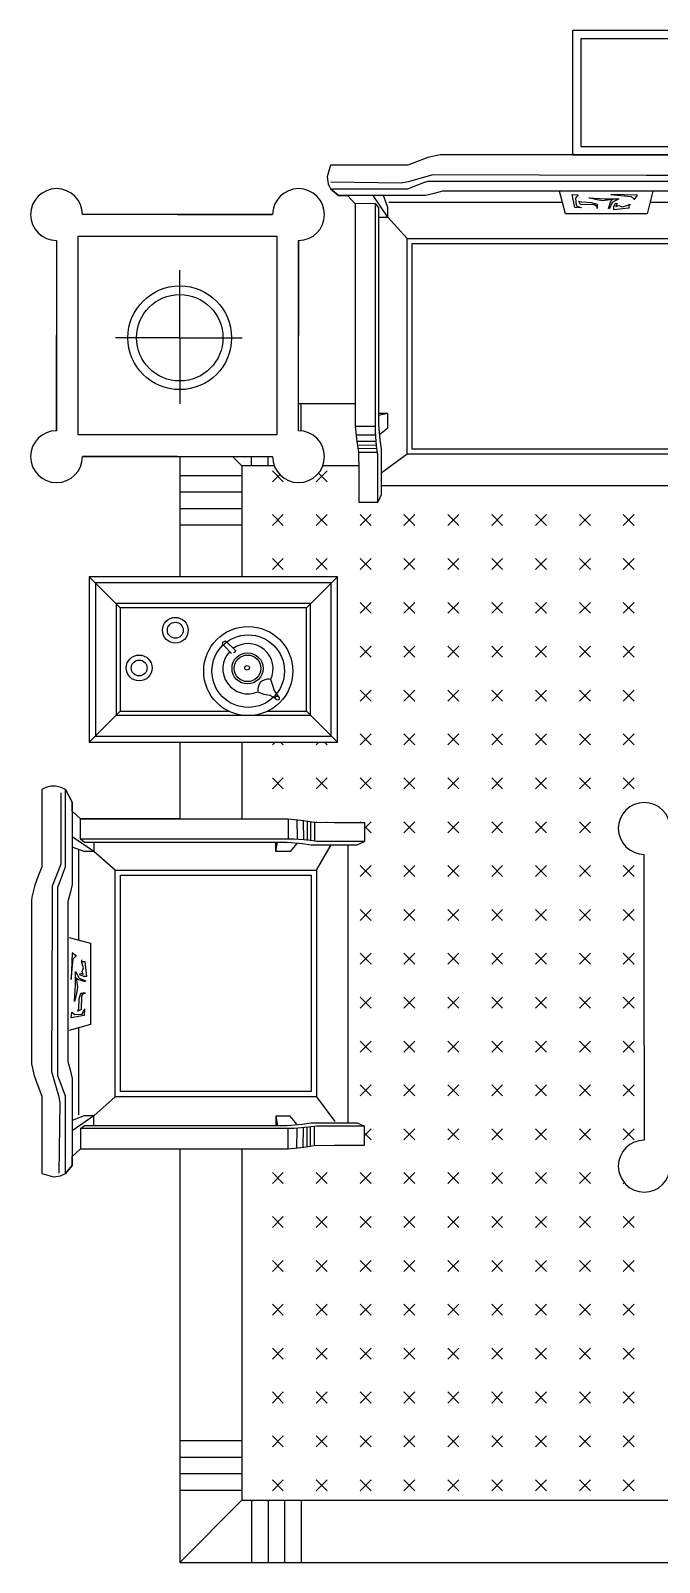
# Model space of a CAD drawing. Header units: millimetres. Extents: x -2230 to 2237, y 0 to 3703.
# Drawn here: x -2230 to -710, y 0 to 3703 of the extents above; entities that cross this region are included whole.
import ezdxf

# ---------------------------------------------------------------- set-up
doc = ezdxf.new("R2010")
doc.units = ezdxf.units.MM

msp = doc.modelspace()

# ---------------------------------------------------------------- linework, layer by layer
at = {"color": 3, "linetype": 'Continuous'}
for p, q in [((-919.7, 3703.3), (-919.7, 3403.3)), ((880.3, 3703.3), (-919.7, 3703.3)), ((-919.7, 3403.3), (880.3, 3403.3))]:
    msp.add_line(p, q, dxfattribs=at)
for p, q in [((880.3, 3703.3), (-919.7, 3703.3)), ((-919.7, 3703.3), (-919.7, 3403.3)), ((-1505.4, 3378.4), (-1513.5, 3349.7)), ((-1505.4, 3378.4), (-1513.5, 3349.7)), ((-1501.1, 3378.4), (-1505.4, 3378.4)), ((-1501.1, 3378.4), (-1505.4, 3378.4)), ((-1318.5, 3378.4), (-1501.1, 3378.4)), ((-1318.5, 3378.4), (-1501.1, 3378.4)), ((-1269.5, 3396.8), (-1318.5, 3378.4)), ((-1269.5, 3396.8), (-1318.5, 3378.4)), ((-1318.5, 3378.4), (-1318.5, 3378.4)), ((-1240.2, 3403.3), (-1269.5, 3396.8)), ((-1240.2, 3403.3), (-1269.5, 3396.8)), ((-862.6, 3403.3), (-1240.2, 3403.3)), ((-862.6, 3403.3), (-1240.2, 3403.3)), ((-919.7, 3403.3), (880.3, 3403.3)), ((1254.6, 3403.3), (-862.6, 3403.3)), ((1254.6, 3403.3), (-862.6, 3403.3)), ((-1513.5, 3349.7), (-1510.9, 3333.1)), ((-1513.5, 3349.7), (-1510.9, 3333.1)), ((-1510.9, 3333.1), (-1505.4, 3321.1)), ((-1510.9, 3333.1), (-1505.4, 3321.1)), ((-1333.9, 3334.5), (-1504.1, 3336.8)), ((-1317, 3337.9), (-1333.9, 3334.5)), ((-1257.8, 3354.7), (-1317, 3337.9)), ((-1296.6, 3329.3), (-1279.3, 3335.8)), ((-1279.3, 3335.8), (-1269.5, 3339.5)), ((-1269.5, 3339.5), (-1236.4, 3339.7)), ((-741.8, 3352.9), (-1257.8, 3354.7)), ((-1236.4, 3339.7), (1287.4, 3339.5)), ((1289.8, 3352.9), (-741.8, 3352.9)), ((-1505.4, 3321.1), (-1486, 3304.5)), ((-1505.4, 3321.1), (-1406.1, 3321.1)), ((-1486, 3304.5), (-1505.4, 3321.1)), ((-1486, 3304.5), (-1464.4, 3304.5)), ((-1275.3, 3304.5), (-1486, 3304.5)), ((-1464.4, 3304.5), (-1445.7, 3284.8)), ((-1464.4, 3304.5), (-1445.7, 3284.8)), ((-1406.1, 3321.1), (-1318.5, 3321.1)), ((-1366.2, 3252.5), (-1402.1, 3304.5)), ((-1366.2, 3275.8), (-1377, 3304.5)), ((-1318.5, 3321.1), (-1296.6, 3329.3)), ((-1254.7, 3309.8), (-1275.3, 3304.5)), ((-1234.2, 3315), (-1254.7, 3309.8)), ((1252.1, 3315), (-1234.2, 3315)), ((-936.5, 3260.1), (-951.7, 3315)), ((-725.5, 3315), (-739.3, 3260.1)), ((-1396.4, 3285), (-1445.7, 3284.8)), ((-1445.7, 3284.8), (-1445.7, 2801.1)), ((-1445.7, 3284.8), (-1445.7, 2747.2)), ((-1396.7, 3284.7), (-1388.9, 3275.1)), ((-1396.5, 2733.1), (-1396.4, 3285)), ((-1389.1, 3275.7), (-1389.1, 2750.4)), ((-1366.2, 3252.5), (-1366.2, 3275.8)), ((-1363.7, 3288.6), (-944.4, 3288.6)), ((-739.3, 3260.1), (-936.5, 3260.1)), ((-732.2, 3288.6), (-383.3, 3288.6)), ((-1875, 3258.6), (-2104.9, 3258.6)), ((-1875, 3258.6), (-2104.9, 3258.6)), ((-1645.1, 3258.6), (-1875, 3258.6)), ((-1875, 3258.6), (-1645.1, 3258.6)), ((-1389.1, 3252.7), (-1366.2, 3252.5)), ((-1319.9, 3200.8), (-1366.2, 3252.6)), ((-2167.6, 3195.9), (-2167.6, 2966)), ((-2167.6, 3195.9), (-2167.6, 2966)), ((-1582.4, 2966), (-1582.4, 3195.9)), ((-1582.4, 3195.9), (-1582.4, 2966)), ((-1319.9, 2679.3), (-1319.9, 3200.8)), ((-1319.9, 3200.8), (1328.2, 3200.8)), ((-2167.6, 2966), (-2167.6, 2736.1)), ((-2167.6, 2736.1), (-2167.6, 2966)), ((-1582.4, 2801.1), (-1582.4, 2966)), ((-1582.4, 2736.1), (-1582.4, 2966)), ((-1445.7, 2801.1), (-1582.4, 2801.1)), ((-1445.7, 2801.1), (-1582.4, 2801.1)), ((-1366.8, 2777.6), (-1389.1, 2773)), ((-1366.8, 2777.6), (-1389.1, 2777.6)), ((-1366.8, 2742.6), (-1366.8, 2777.6)), ((-1445.7, 2747.2), (-1441.7, 2709.5)), ((-1445.7, 2747.2), (-1396.5, 2747.1)), ((-1389.1, 2750.4), (-1385.9, 2713.4)), ((-1386.3, 2726.7), (-1366.8, 2742.6)), ((-1443.7, 2726.4), (-1397.6, 2726)), ((-1441.7, 2709.5), (-1437.7, 2685.4)), ((-1441.1, 2710.9), (-1395, 2710.5)), ((-1393.5, 2698.3), (-1396.5, 2733.1)), ((-1385.9, 2713.4), (-1382.8, 2692.2)), ((-2104.9, 2673.4), (-1875, 2673.4)), ((-1875, 2673.4), (-2104.9, 2673.4)), ((-1875, 2673.4), (-1869.7, 2673.4)), ((-1875, 2673.4), (-1645.1, 2673.4)), ((-1869.7, 2673.4), (-1869.7, 2382.9)), ((-1869.7, 2673.4), (-1869.7, 2382.9)), ((-1439.5, 2701.8), (-1393.4, 2701.4)), ((-1438.4, 2693.8), (-1392.3, 2693.4)), ((-1437.9, 2684.2), (-1391.8, 2683.8)), ((-1390.6, 2678.3), (-1393.5, 2698.3)), ((-1390.6, 2563.2), (-1390.6, 2678.3)), ((-1382.8, 2692.2), (-1382.8, 2595)), ((-1319.9, 2679.3), (-1379.9, 2635)), ((1328.2, 2679.3), (-1319.9, 2679.3)), ((-1436.5, 2636.3), (-1436.5, 2563.2)), ((1389.5, 2603.1), (-1382.8, 2603.1)), ((-1382.8, 2595), (-1382.8, 2580.9)), ((-1436.5, 2563.2), (-1390.6, 2563.2)), ((-1382.8, 2580.9), (-1390.6, 2563.2)), ((-1869.7, 2382.9), (-2088.4, 2382.9)), ((-2088.4, 2382.9), (-2088.4, 1982.9)), ((-1488.4, 2382.9, 321.4), (-2088.4, 2382.9, 321.4)), ((-2088.4, 2382.9, 321.4), (-2088.4, 1982.9, 321.4)), ((-2013.4, 2307.9, 321.4), (-2088.4, 2382.9, 321.4)), ((-1563.4, 2307.9, 321.4), (-1488.4, 2382.9, 321.4)), ((-1488.4, 1982.9, 321.4), (-1488.4, 2382.9, 321.4)), ((-1553.4, 2317.9, 321.4), (-2023.4, 2317.9, 321.4)), ((-2023.4, 2317.9, 321.4), (-2023.4, 2047.9, 321.4)), ((-1553.4, 2047.9, 321.4), (-1553.4, 2317.9, 321.4)), ((-2013.4, 2057.9, 321.4), (-2088.4, 1982.9, 321.4)), ((-2023.4, 2047.9, 321.4), (-1553.4, 2047.9, 321.4)), ((-1563.4, 2057.9, 321.4), (-1488.4, 1982.9, 321.4)), ((-2088.4, 1982.9), (-1869.7, 1982.9)), ((-2088.4, 1982.9, 321.4), (-1488.4, 1982.9, 321.4)), ((-1869.7, 1982.9), (-1869.7, 1797.9)), ((-1869.7, 1982.9), (-1869.7, 1797.9)), ((-2193.4, 1873.5), (-2203.3, 1868.7)), ((-2193.4, 1873.5, 321.4), (-2203.3, 1868.7, 321.4)), ((-2203.3, 1868.7), (-2203.3, 1860.6)), ((-2203.3, 1868.7, 321.4), (-2203.3, 1860.6, 321.4)), ((-2203.3, 1860.6), (-2203.3, 1681.7)), ((-2203.3, 1860.6, 321.4), (-2203.3, 1681.7, 321.4)), ((-2181.5, 1876.4), (-2193.4, 1873.5)), ((-2181.5, 1876.4, 321.4), (-2193.4, 1873.5, 321.4)), ((-2170.2, 1876.6), (-2181.5, 1876.4)), ((-2170.2, 1876.6, 321.4), (-2181.5, 1876.4, 321.4)), ((-2156.2, 1873.6), (-2170.2, 1876.6)), ((-2156.2, 1873.6, 321.4), (-2170.2, 1876.6, 321.4)), ((-2157.2, 1860.6, 321.4), (-2157.2, 1688.1, 321.4)), ((-2146, 1868.7), (-2156.2, 1873.6)), ((-2146, 1868.7, 321.4), (-2156.2, 1873.6, 321.4)), ((-2129.5, 1838.1), (-2146, 1868.7)), ((-2146, 1864.4, 321.4), (-2146, 1868.7, 321.4)), ((-2146, 1868.7, 321.4), (-2129.5, 1838.1, 321.4)), ((-2146, 1681.7, 321.4), (-2146, 1864.4, 321.4)), ((-2129.5, 1816.5), (-2129.5, 1838.1)), ((-2129.5, 1838.1, 321.4), (-2129.5, 1638.5, 321.4)), ((-2109.8, 1797.9), (-2129.5, 1816.5)), ((-2129.5, 1816.5, 321.4), (-2109.8, 1797.9, 321.4)), ((-2110, 1748.5, 321.4), (-2109.8, 1797.9, 321.4)), ((-1869.7, 1797.9), (-2109.8, 1797.9)), ((-2109.8, 1797.9, 321.4), (-1607.1, 1797.9, 321.4)), ((-1607.1, 1797.9, 321.4), (-1569.5, 1793.8, 321.4)), ((-1607.1, 1797.9, 321.4), (-1607.1, 1748.6, 321.4)), ((-1586.4, 1795.9, 321.4), (-1586, 1749.8, 321.4)), ((-1570.9, 1793.2, 321.4), (-1570.5, 1747.1, 321.4)), ((-1569.5, 1793.8, 321.4), (-1545.3, 1789.8, 321.4)), ((-1561.8, 1791.6, 321.4), (-1561.4, 1745.5, 321.4)), ((-1553.8, 1790.5, 321.4), (-1553.4, 1744.4, 321.4)), ((-1545.3, 1789.8, 321.4), (-1496.2, 1788.6, 321.4)), ((-1544.2, 1790, 321.4), (-1543.8, 1743.9, 321.4)), ((-1538.6, 1789.7), (-1539.6, 1790.7)), ((-1514.8, 1789.1), (-1513.1, 1790.7)), ((-1496.2, 1788.6, 321.4), (-1423.2, 1788.6, 321.4)), ((-1431.5, 1788.6), (-1433.6, 1790.7)), ((-1423.2, 1788.6, 321.4), (-1423.2, 1742.7, 321.4)), ((-2077.5, 1718.4, 321.4), (-2129.5, 1754.2, 321.4)), ((-1593, 1748.6, 321.4), (-2110, 1748.5, 321.4)), ((-2109.7, 1748.9, 321.4), (-2100.1, 1741.1, 321.4)), ((-2100.7, 1741.2, 321.4), (-1610.3, 1741.2, 321.4)), ((-2077.6, 1741.2, 321.4), (-2077.5, 1718.4, 321.4)), ((-1637.6, 1718.9, 321.4), (-1637.6, 1741.2, 321.4)), ((-1637.6, 1718.9, 321.4), (-1632.9, 1741.2, 321.4)), ((-1610.3, 1741.2, 321.4), (-1573.4, 1738.1, 321.4)), ((-1558.3, 1745.7, 321.4), (-1593, 1748.6, 321.4)), ((-1538.2, 1742.7, 321.4), (-1558.3, 1745.7, 321.4)), ((-1423.2, 1742.7, 321.4), (-1538.2, 1742.7, 321.4)), ((-1440.9, 1734.9, 321.4), (-1423.2, 1742.7, 321.4)), ((-2100.8, 1718.3, 321.4), (-2129.5, 1729.2, 321.4)), ((-2113.6, 1504.6, 321.4), (-2113.6, 1723.2, 321.4)), ((-2077.5, 1718.4, 321.4), (-2100.8, 1718.3, 321.4)), ((-2025.8, 1673.7, 321.4), (-2077.5, 1718.4, 321.4)), ((-1602.6, 1718.9, 321.4), (-1637.6, 1718.9, 321.4)), ((-1586.7, 1738.4, 321.4), (-1602.6, 1718.9, 321.4)), ((-1573.4, 1738.1, 321.4), (-1552.2, 1734.9, 321.4)), ((-1552.2, 1734.9, 321.4), (-1455, 1734.9, 321.4)), ((-1539.2, 1673.7, 321.4), (-1503.6, 1734.9, 321.4)), ((-1463.1, 1734.9, 321.4), (-1463.1, 1062.6, 321.4)), ((-1455, 1734.9, 321.4), (-1440.9, 1734.9, 321.4)), ((-746.5, 1250.5), (-746.5, 1711.8)), ((-2203.3, 1681.7), (-2212.5, 1657.3)), ((-2203.3, 1681.7, 321.4), (-2212.5, 1657.3, 321.4)), ((-2157.2, 1688.1, 321.4), (-2177.9, 1635.2, 321.4)), ((-2153.4, 1662.1, 321.4), (-2148.4, 1675.4, 321.4)), ((-2148.4, 1675.4, 321.4), (-2146, 1681.7, 321.4)), ((-2025.8, 1673.7, 321.4), (-1539.2, 1673.7, 321.4)), ((-2025.8, 1125.6, 321.4), (-2025.8, 1673.7, 321.4)), ((-1539.2, 1673.7, 321.4), (-1539.2, 1125.6, 321.4)), ((-2220.1, 1637.2), (-2227.1, 1608.6)), ((-2220.1, 1637.2, 321.4), (-2227.1, 1608.6, 321.4)), ((-2212.5, 1657.3), (-2220.1, 1637.2)), ((-2212.5, 1657.3, 321.4), (-2220.1, 1637.2, 321.4)), ((-2177.9, 1635.2, 321.4), (-2177.9, 1577.7, 321.4)), ((-2164.6, 1209, 321.4), (-2164.4, 1632.8, 321.4)), ((-2164.4, 1632.8, 321.4), (-2157.6, 1650.9, 321.4)), ((-2157.6, 1650.9, 321.4), (-2153.4, 1662.1, 321.4)), ((-2129.5, 1638.5, 321.4), (-2134.7, 1618, 321.4)), ((-2227.1, 1608.6), (-2228.2, 1600)), ((-2227.1, 1608.6, 321.4), (-2228.2, 1600, 321.4)), ((-2228.2, 1600), (-2228.2, 1404.4)), ((-2228.2, 1600, 321.4), (-2228.2, 1404.4, 321.4)), ((-2134.7, 1618, 321.4), (-2140, 1597.5, 321.4)), ((-2140, 1597.5, 321.4), (-2140, 1211.2, 321.4)), ((-2177.9, 1577.7, 321.4), (-2179.6, 1186.4, 321.4)), ((-2136.9, 1510.4, 321.4), (-2085.1, 1497.4, 321.4)), ((-2085.1, 1497.4, 321.4), (-2085.1, 1300.2, 321.4)), ((-2228.2, 1404.4), (-2228.2, 1205.3)), ((-2228.2, 1404.4, 321.4), (-2228.2, 1205.3, 321.4)), ((-2085.1, 1300.2, 321.4), (-2136.9, 1285.9, 321.4)), ((-2113.6, 1081.7, 321.4), (-2113.6, 1292.3, 321.4)), ((-746.5, 1250.5), (-746.5, 1020.6)), ((-2228.2, 1205.3), (-2221.7, 1175.9)), ((-2228.2, 1205.3, 321.4), (-2221.7, 1175.9, 321.4)), ((-2179.6, 1186.4, 321.4), (-2162.9, 1128.4, 321.4)), ((-2164.4, 1175.9, 321.4), (-2164.6, 1209, 321.4)), ((-2140, 1211.2, 321.4), (-2134.7, 1190.7, 321.4)), ((-2134.7, 1190.7, 321.4), (-2129.5, 1170.2, 321.4)), ((-2221.7, 1175.9), (-2203.3, 1127)), ((-2221.7, 1175.9, 321.4), (-2203.3, 1127, 321.4)), ((-2160.7, 1166.1, 321.4), (-2164.4, 1175.9, 321.4)), ((-2154.2, 1148.8, 321.4), (-2160.7, 1166.1, 321.4)), ((-2146, 1127, 321.4), (-2154.2, 1148.8, 321.4)), ((-2129.5, 1170.2, 321.4), (-2129.5, 959.4, 321.4)), ((-2203.3, 1127), (-2203.3, 944.3)), ((-2203.3, 1127, 321.4), (-2203.3, 1127, 321.4)), ((-2203.3, 1127, 321.4), (-2203.3, 944.3, 321.4)), ((-2162.9, 1128.4, 321.4), (-2159.5, 1111.5, 321.4)), ((-2159.5, 1111.5, 321.4), (-2161.8, 941.3, 321.4)), ((-2146, 1039.4, 321.4), (-2146, 1127, 321.4)), ((-2025.8, 1125.6, 321.4), (-2077.5, 1079.2, 321.4)), ((-1539.2, 1125.6, 321.4), (-2025.8, 1125.6, 321.4)), ((-1539.2, 1125.6, 321.4), (-1495, 1065.5, 321.4)), ((-2100.8, 1079.2, 321.4), (-2129.5, 1068.4, 321.4)), ((-2077.5, 1079.2, 321.4), (-2129.5, 1043.4, 321.4)), ((-2077.5, 1079.2, 321.4), (-2100.8, 1079.2, 321.4)), ((-2077.6, 1056.4, 321.4), (-2077.5, 1079.2, 321.4)), ((-1602.6, 1078.6, 321.4), (-1637.6, 1078.6, 321.4)), ((-1637.6, 1078.6, 321.4), (-1637.6, 1056.4, 321.4)), ((-1637.6, 1078.6, 321.4), (-1632.9, 1056.4, 321.4)), ((-1586.7, 1059.2, 321.4), (-1602.6, 1078.6, 321.4)), ((-2146, 940, 321.4), (-2146, 1039.4, 321.4)), ((-1593, 1049, 321.4), (-2110, 1049.1, 321.4)), ((-2110, 1049.1, 321.4), (-2109.8, 999.7, 321.4)), ((-2109.7, 1048.7, 321.4), (-2100.1, 1056.5, 321.4)), ((-2100.7, 1056.4, 321.4), (-1610.3, 1056.4, 321.4)), ((-1610.3, 1056.4, 321.4), (-1573.4, 1059.5, 321.4)), ((-1607.1, 999.7, 321.4), (-1607.1, 1049, 321.4)), ((-1558.3, 1051.9, 321.4), (-1593, 1049, 321.4)), ((-1586.4, 1001.7, 321.4), (-1586, 1047.8, 321.4)), ((-1573.4, 1059.5, 321.4), (-1552.2, 1062.6, 321.4)), ((-1570.9, 1004.4, 321.4), (-1570.5, 1050.5, 321.4)), ((-1561.8, 1006, 321.4), (-1561.4, 1052.1, 321.4)), ((-1538.2, 1054.8, 321.4), (-1558.3, 1051.9, 321.4)), ((-1553.8, 1007, 321.4), (-1553.4, 1053.1, 321.4)), ((-1552.2, 1062.6, 321.4), (-1455, 1062.6, 321.4)), ((-1544.2, 1007.6, 321.4), (-1543.8, 1053.7, 321.4)), ((-1423.2, 1054.8, 321.4), (-1538.2, 1054.8, 321.4)), ((-1455, 1062.6, 321.4), (-1440.9, 1062.6, 321.4)), ((-1440.9, 1062.6, 321.4), (-1423.2, 1054.8, 321.4)), ((-1423.2, 1008.9, 321.4), (-1423.2, 1054.8, 321.4)), ((-1607.1, 999.7, 321.4), (-1569.5, 1003.7, 321.4)), ((-1569.5, 1003.7, 321.4), (-1545.3, 1007.7, 321.4)), ((-1545.3, 1007.7, 321.4), (-1496.2, 1008.9, 321.4)), ((-1496.2, 1008.9, 321.4), (-1423.2, 1008.9, 321.4)), ((-2129.5, 981.1), (-2109.8, 999.7)), ((-2129.5, 981.1, 321.4), (-2109.8, 999.7, 321.4)), ((-2129.5, 959.4), (-2129.5, 981.1)), ((-2109.8, 999.7), (-1869.7, 999.7)), ((-2109.8, 999.7, 321.4), (-1607.1, 999.7, 321.4)), ((-1869.7, 999.7), (-1869.7, 0)), ((-1869.7, 999.7), (-1869.7, 0)), ((-2203.3, 944.3), (-2203.3, 940)), ((-2203.3, 944.3, 321.4), (-2203.3, 940, 321.4)), ((-2203.3, 940), (-2174.7, 931.9)), ((-2203.3, 940, 321.4), (-2174.7, 931.9, 321.4)), ((-2174.7, 931.9), (-2158, 934.5)), ((-2174.7, 931.9, 321.4), (-2158, 934.5, 321.4)), ((-2158, 934.5), (-2146, 940)), ((-2158, 934.5, 321.4), (-2146, 940, 321.4)), ((-2146, 940), (-2129.5, 959.4)), ((-2129.5, 959.4, 321.4), (-2146, 940, 321.4)), ((-797.2, 915.7), (-794.9, 918)), ((-1869.7, 0), (1869.7, 0)), ((-1869.7, 0), (1869.7, 0))]:
    msp.add_line(p, q)
at = {"color": 8, "linetype": 'Continuous'}
for p, q in [((-899.7, 3683.3), (-899.7, 3423.3)), ((860.3, 3683.3), (-899.7, 3683.3)), ((-899.7, 3423.3), (860.3, 3423.3))]:
    msp.add_line(p, q, dxfattribs=at)
at = {"color": 8}
for p, q in [((-914.4, 3275.9), (-920.5, 3307.1)), ((-920.5, 3307.1), (-906.4, 3306.1)), ((-906.4, 3306.1), (-912.4, 3298)), ((-912.4, 3298), (-911.4, 3280.9)), ((-861.2, 3294), (-880.3, 3299)), ((-880.3, 3299), (-867.2, 3298)), ((-867.2, 3298), (-842.1, 3297)), ((-842.1, 3297), (-808, 3297)), ((-762.8, 3305.1), (-827.1, 3307.1)), ((-827.1, 3307.1), (-777.9, 3302.1)), ((-808, 3297), (-824.1, 3288)), ((-777.9, 3302.1), (-770.9, 3296)), ((-770.9, 3294), (-762.8, 3305.1)), ((-898.4, 3274.9), (-914.4, 3275.9)), ((-911.4, 3280.9), (-900.4, 3275.9)), ((-900.4, 3283), (-904.4, 3291)), ((-904.4, 3291), (-897.4, 3289)), ((-867.2, 3281.9), (-900.4, 3283)), ((-897.4, 3289), (-874.3, 3288)), ((-874.3, 3288), (-860.2, 3284)), ((-859.2, 3276.9), (-867.2, 3281.9)), ((-846.2, 3292), (-861.2, 3294)), ((-860.2, 3284), (-860.2, 3272.9)), ((-860.2, 3272.9), (-860.2, 3277.9)), ((-823.1, 3295), (-846.2, 3292)), ((-833.1, 3272.9), (-827.1, 3291)), ((-824.1, 3288), (-831.1, 3271.9)), ((-827.1, 3291), (-823.1, 3295)), ((-820.1, 3276.9), (-816, 3286)), ((-820.1, 3269.9), (-820.1, 3276.9)), ((-783.6, 3273.9), (-820.1, 3269.9)), ((-816, 3286), (-812, 3285)), ((-812, 3285), (-815, 3277.9)), ((-815, 3277.9), (-808, 3280.9)), ((-808, 3280.9), (-799, 3277.5)), ((-799, 3277.5), (-783.6, 3281.9)), ((-779.9, 3281.9), (-783.6, 3281.9)), ((-783.6, 3281.9), (-783.6, 3273.9)), ((-1307.3, 2691.8), (-1307.3, 3188.3)), ((-1307.3, 3188.3), (1315.7, 3188.3)), ((-1576, 2735.8), (-1576, 2801.1)), ((-1719.7, 2651.1), (-1742.1, 2673.4)), ((-1696, 2651.1), (-1696, 2673.4)), ((-1656, 2651.1), (-1656, 2673.4)), ((-1437.7, 2685.4), (-1436.5, 2636.3)), ((1315.7, 2691.8), (-1307.3, 2691.8)), ((-1640.9, 2651.1), (-1719.7, 2651.1)), ((-1719.7, 2651.1), (-1719.7, 2382.9)), ((-1619.2, 2612.7), (-1645.7, 2639.2)), ((-1645.7, 2612.7), (-1628, 2630.4)), ((-1539.6, 2612.7), (-1513.1, 2639.2)), ((-1513.1, 2612.7), (-1534, 2633.6)), ((-1436.9, 2651.1), (-1523.8, 2651.1)), ((-1719.7, 2627.3), (-1869.7, 2627.3)), ((-1719.7, 2587.3), (-1869.7, 2587.3)), ((-1719.7, 2547.3), (-1869.7, 2547.3)), ((-1645.7, 2506.7), (-1619.2, 2533.2)), ((-1619.2, 2506.7), (-1645.7, 2533.2)), ((-1539.6, 2506.7), (-1513.1, 2533.2)), ((-1513.1, 2506.7), (-1539.6, 2533.2)), ((-1433.6, 2506.7), (-1407.1, 2533.2)), ((-1407.1, 2506.7), (-1433.6, 2533.2)), ((-1327.5, 2506.7), (-1301, 2533.2)), ((-1301, 2506.7), (-1327.5, 2533.2)), ((-1221.4, 2506.7), (-1194.9, 2533.2)), ((-1194.9, 2506.7), (-1221.4, 2533.2)), ((-1115.4, 2506.7), (-1088.9, 2533.2)), ((-1088.9, 2506.7), (-1115.4, 2533.2)), ((-1009.3, 2506.7), (-982.8, 2533.2)), ((-982.8, 2506.7), (-1009.3, 2533.2)), ((-903.2, 2506.7), (-876.7, 2533.2)), ((-876.7, 2506.7), (-903.2, 2533.2)), ((-797.2, 2506.7), (-770.7, 2533.2)), ((-770.7, 2506.7), (-797.2, 2533.2)), ((-1719.7, 2507.3), (-1869.7, 2507.3)), ((-1645.7, 2400.6), (-1619.2, 2427.1)), ((-1619.2, 2400.6), (-1645.7, 2427.1)), ((-1539.6, 2400.6), (-1513.1, 2427.1)), ((-1513.1, 2400.6), (-1539.6, 2427.1)), ((-1433.6, 2400.6), (-1407.1, 2427.1)), ((-1407.1, 2400.6), (-1433.6, 2427.1)), ((-1327.5, 2400.6), (-1301, 2427.1)), ((-1301, 2400.6), (-1327.5, 2427.1)), ((-1221.4, 2400.6), (-1194.9, 2427.1)), ((-1194.9, 2400.6), (-1221.4, 2427.1)), ((-1115.4, 2400.6), (-1088.9, 2427.1)), ((-1088.9, 2400.6), (-1115.4, 2427.1)), ((-1009.3, 2400.6), (-982.8, 2427.1)), ((-982.8, 2400.6), (-1009.3, 2427.1)), ((-903.2, 2400.6), (-876.7, 2427.1)), ((-876.7, 2400.6), (-903.2, 2427.1)), ((-797.2, 2400.6), (-770.7, 2427.1)), ((-770.7, 2400.6), (-797.2, 2427.1)), ((-1503.4, 2367.9, 321.4), (-2073.4, 2367.9, 321.4)), ((-2073.4, 2367.9, 321.4), (-2073.4, 1997.9, 321.4)), ((-1503.4, 1997.9, 321.4), (-1503.4, 2367.9, 321.4)), ((-1563.4, 2307.9, 321.4), (-2013.4, 2307.9, 321.4)), ((-2013.4, 2307.9, 321.4), (-2013.4, 2057.9, 321.4)), ((-1563.4, 2057.9, 321.4), (-1563.4, 2307.9, 321.4)), ((-1433.6, 2294.5), (-1407.1, 2321)), ((-1407.1, 2294.5), (-1433.6, 2321)), ((-1327.5, 2294.5), (-1301, 2321)), ((-1301, 2294.5), (-1327.5, 2321)), ((-1221.4, 2294.5), (-1194.9, 2321)), ((-1194.9, 2294.5), (-1221.4, 2321)), ((-1115.4, 2294.5), (-1088.9, 2321)), ((-1088.9, 2294.5), (-1115.4, 2321)), ((-1009.3, 2294.5), (-982.8, 2321)), ((-982.8, 2294.5), (-1009.3, 2321)), ((-903.2, 2294.5), (-876.7, 2321)), ((-876.7, 2294.5), (-903.2, 2321)), ((-797.2, 2294.5), (-770.7, 2321)), ((-770.7, 2294.5), (-797.2, 2321)), ((-1433.6, 2188.5), (-1407.1, 2215)), ((-1407.1, 2188.5), (-1433.6, 2215)), ((-1327.5, 2188.5), (-1301, 2215)), ((-1301, 2188.5), (-1327.5, 2215)), ((-1221.4, 2188.5), (-1194.9, 2215)), ((-1194.9, 2188.5), (-1221.4, 2215)), ((-1115.4, 2188.5), (-1088.9, 2215)), ((-1088.9, 2188.5), (-1115.4, 2215)), ((-1009.3, 2188.5), (-982.8, 2215)), ((-982.8, 2188.5), (-1009.3, 2215)), ((-903.2, 2188.5), (-876.7, 2215)), ((-876.7, 2188.5), (-903.2, 2215)), ((-797.2, 2188.5), (-770.7, 2215)), ((-770.7, 2188.5), (-797.2, 2215)), ((-1433.6, 2082.4), (-1407.1, 2108.9)), ((-1407.1, 2082.4), (-1433.6, 2108.9)), ((-1327.5, 2082.4), (-1301, 2108.9)), ((-1301, 2082.4), (-1327.5, 2108.9)), ((-1221.4, 2082.4), (-1194.9, 2108.9)), ((-1194.9, 2082.4), (-1221.4, 2108.9)), ((-1115.4, 2082.4), (-1088.9, 2108.9)), ((-1088.9, 2082.4), (-1115.4, 2108.9)), ((-1009.3, 2082.4), (-982.8, 2108.9)), ((-982.8, 2082.4), (-1009.3, 2108.9)), ((-903.2, 2082.4), (-876.7, 2108.9)), ((-876.7, 2082.4), (-903.2, 2108.9)), ((-797.2, 2082.4), (-770.7, 2108.9)), ((-770.7, 2082.4), (-797.2, 2108.9)), ((-2013.4, 2057.9, 321.4), (-1751, 2057.9, 321.4)), ((-1657.2, 2057.9, 321.4), (-1563.4, 2057.9, 321.4)), ((-1433.6, 1976.3), (-1407.1, 2002.8)), ((-1407.1, 1976.3), (-1433.6, 2002.8)), ((-1327.5, 1976.3), (-1301, 2002.8)), ((-1301, 1976.3), (-1327.5, 2002.8)), ((-1221.4, 1976.3), (-1194.9, 2002.8)), ((-1194.9, 1976.3), (-1221.4, 2002.8)), ((-1115.4, 1976.3), (-1088.9, 2002.8)), ((-1088.9, 1976.3), (-1115.4, 2002.8)), ((-1009.3, 1976.3), (-982.8, 2002.8)), ((-982.8, 1976.3), (-1009.3, 2002.8)), ((-903.2, 1976.3), (-876.7, 2002.8)), ((-876.7, 1976.3), (-903.2, 2002.8)), ((-797.2, 1976.3), (-770.7, 2002.8)), ((-770.7, 1976.3), (-797.2, 2002.8)), ((-2073.4, 1997.9, 321.4), (-1503.4, 1997.9, 321.4)), ((-1719.7, 1982.9), (-1719.7, 1797.9)), ((-1645.7, 1976.3), (-1639.2, 1982.9)), ((-1619.2, 1976.3), (-1625.7, 1982.9)), ((-1539.6, 1976.3), (-1533.1, 1982.9)), ((-1513.1, 1976.3), (-1519.7, 1982.9)), ((-1645.7, 1870.3), (-1619.2, 1896.8)), ((-1619.2, 1870.3), (-1645.7, 1896.8)), ((-1539.6, 1870.3), (-1513.1, 1896.8)), ((-1513.1, 1870.3), (-1539.6, 1896.8)), ((-1433.6, 1870.3), (-1407.1, 1896.8)), ((-1407.1, 1870.3), (-1433.6, 1896.8)), ((-1327.5, 1870.3), (-1301, 1896.8)), ((-1301, 1870.3), (-1327.5, 1896.8)), ((-1221.4, 1870.3), (-1194.9, 1896.8)), ((-1194.9, 1870.3), (-1221.4, 1896.8)), ((-1115.4, 1870.3), (-1088.9, 1896.8)), ((-1088.9, 1870.3), (-1115.4, 1896.8)), ((-1009.3, 1870.3), (-982.8, 1896.8)), ((-982.8, 1870.3), (-1009.3, 1896.8)), ((-903.2, 1870.3), (-876.7, 1896.8)), ((-876.7, 1870.3), (-903.2, 1896.8)), ((-797.2, 1870.3), (-770.7, 1896.8)), ((-770.7, 1870.3), (-797.2, 1896.8)), ((-1423.2, 1774.6), (-1407.1, 1790.7)), ((-1407.1, 1764.2), (-1423.2, 1780.3)), ((-1327.5, 1764.2), (-1301, 1790.7)), ((-1301, 1764.2), (-1327.5, 1790.7)), ((-1221.4, 1764.2), (-1194.9, 1790.7)), ((-1194.9, 1764.2), (-1221.4, 1790.7)), ((-1115.4, 1764.2), (-1088.9, 1790.7)), ((-1088.9, 1764.2), (-1115.4, 1790.7)), ((-1009.3, 1764.2), (-982.8, 1790.7)), ((-982.8, 1764.2), (-1009.3, 1790.7)), ((-903.2, 1764.2), (-876.7, 1790.7)), ((-876.7, 1764.2), (-903.2, 1790.7)), ((-1433.6, 1658.1), (-1407.1, 1684.6)), ((-1407.1, 1658.1), (-1433.6, 1684.6)), ((-1327.5, 1658.1), (-1301, 1684.6)), ((-1301, 1658.1), (-1327.5, 1684.6)), ((-1221.4, 1658.1), (-1194.9, 1684.6)), ((-1194.9, 1658.1), (-1221.4, 1684.6)), ((-1115.4, 1658.1), (-1088.9, 1684.6)), ((-1088.9, 1658.1), (-1115.4, 1684.6)), ((-1009.3, 1658.1), (-982.8, 1684.6)), ((-982.8, 1658.1), (-1009.3, 1684.6)), ((-903.2, 1658.1), (-876.7, 1684.6)), ((-876.7, 1658.1), (-903.2, 1684.6)), ((-797.2, 1658.1), (-770.7, 1684.6)), ((-770.7, 1658.1), (-797.2, 1684.6)), ((-2013.2, 1661.1, 321.4), (-1551.8, 1661.1, 321.4)), ((-2013.2, 1138.1, 321.4), (-2013.2, 1661.1, 321.4)), ((-1551.8, 1661.1, 321.4), (-1551.8, 1138.1, 321.4)), ((-1433.6, 1552.1), (-1407.1, 1578.6)), ((-1407.1, 1552.1), (-1433.6, 1578.6)), ((-1327.5, 1552.1), (-1301, 1578.6)), ((-1301, 1552.1), (-1327.5, 1578.6)), ((-1221.4, 1552.1), (-1194.9, 1578.6)), ((-1194.9, 1552.1), (-1221.4, 1578.6)), ((-1115.4, 1552.1), (-1088.9, 1578.6)), ((-1088.9, 1552.1), (-1115.4, 1578.6)), ((-1009.3, 1552.1), (-982.8, 1578.6)), ((-982.8, 1552.1), (-1009.3, 1578.6)), ((-903.2, 1552.1), (-876.7, 1578.6)), ((-876.7, 1552.1), (-903.2, 1578.6)), ((-797.2, 1552.1), (-770.7, 1578.6)), ((-770.7, 1552.1), (-797.2, 1578.6)), ((-2130, 1473.9, 321.4), (-2132, 1409.6, 321.4)), ((-2132, 1409.6, 321.4), (-2127, 1458.8, 321.4)), ((-2119, 1465.9, 321.4), (-2130, 1473.9, 321.4)), ((-2127, 1458.8, 321.4), (-2121, 1465.9, 321.4)), ((-2106.9, 1456.8, 321.4), (-2106.9, 1453.1, 321.4)), ((-2106.9, 1453.1, 321.4), (-2098.9, 1453.1, 321.4)), ((-2102.5, 1437.7, 321.4), (-2106.9, 1453.1, 321.4)), ((-2098.9, 1453.1, 321.4), (-2094.8, 1416.7, 321.4)), ((-1433.6, 1446), (-1407.1, 1472.5)), ((-1407.1, 1446), (-1433.6, 1472.5)), ((-1327.5, 1446), (-1301, 1472.5)), ((-1301, 1446), (-1327.5, 1472.5)), ((-1221.4, 1446), (-1194.9, 1472.5)), ((-1194.9, 1446), (-1221.4, 1472.5)), ((-1115.4, 1446), (-1088.9, 1472.5)), ((-1088.9, 1446), (-1115.4, 1472.5)), ((-1009.3, 1446), (-982.8, 1472.5)), ((-982.8, 1446), (-1009.3, 1472.5)), ((-903.2, 1446), (-876.7, 1472.5)), ((-876.7, 1446), (-903.2, 1472.5)), ((-797.2, 1446), (-770.7, 1472.5)), ((-770.7, 1446), (-797.2, 1472.5)), ((-2122, 1394.6, 321.4), (-2122, 1428.7, 321.4)), ((-2122, 1428.7, 321.4), (-2112.9, 1412.6, 321.4)), ((-2115.9, 1409.6, 321.4), (-2120, 1413.6, 321.4)), ((-2120, 1413.6, 321.4), (-2117, 1390.6, 321.4)), ((-2097.9, 1403.6, 321.4), (-2115.9, 1409.6, 321.4)), ((-2112.9, 1412.6, 321.4), (-2096.9, 1405.6, 321.4)), ((-2110.9, 1420.7, 321.4), (-2109.9, 1424.7, 321.4)), ((-2101.9, 1416.7, 321.4), (-2110.9, 1420.7, 321.4)), ((-2109.9, 1424.7, 321.4), (-2102.9, 1421.7, 321.4)), ((-2105.9, 1428.7, 321.4), (-2102.5, 1437.7, 321.4)), ((-2102.9, 1421.7, 321.4), (-2105.9, 1428.7, 321.4)), ((-2094.8, 1416.7, 321.4), (-2101.9, 1416.7, 321.4)), ((-2119, 1375.5, 321.4), (-2124, 1356.4, 321.4)), ((-2123, 1369.5, 321.4), (-2122, 1394.6, 321.4)), ((-2117, 1390.6, 321.4), (-2119, 1375.5, 321.4)), ((-2112.9, 1362.4, 321.4), (-2108.9, 1376.5, 321.4)), ((-2108.9, 1376.5, 321.4), (-2097.9, 1376.5, 321.4)), ((-2101.9, 1377.5, 321.4), (-2106.9, 1369.5, 321.4)), ((-2097.9, 1376.5, 321.4), (-2102.9, 1376.5, 321.4)), ((-2124, 1356.4, 321.4), (-2123, 1369.5, 321.4)), ((-2115.9, 1332.3, 321.4), (-2113.9, 1339.3, 321.4)), ((-2107.9, 1336.3, 321.4), (-2115.9, 1332.3, 321.4)), ((-2113.9, 1339.3, 321.4), (-2112.9, 1362.4, 321.4)), ((-2106.9, 1369.5, 321.4), (-2107.9, 1336.3, 321.4)), ((-2105.9, 1325.3, 321.4), (-2100.9, 1336.3, 321.4)), ((-2099.9, 1338.3, 321.4), (-2100.9, 1322.3, 321.4)), ((-1433.6, 1339.9), (-1407.1, 1366.4)), ((-1407.1, 1339.9), (-1433.6, 1366.4)), ((-1327.5, 1339.9), (-1301, 1366.4)), ((-1301, 1339.9), (-1327.5, 1366.4)), ((-1221.4, 1339.9), (-1194.9, 1366.4)), ((-1194.9, 1339.9), (-1221.4, 1366.4)), ((-1115.4, 1339.9), (-1088.9, 1366.4)), ((-1088.9, 1339.9), (-1115.4, 1366.4)), ((-1009.3, 1339.9), (-982.8, 1366.4)), ((-982.8, 1339.9), (-1009.3, 1366.4)), ((-903.2, 1339.9), (-876.7, 1366.4)), ((-876.7, 1339.9), (-903.2, 1366.4)), ((-797.2, 1339.9), (-770.7, 1366.4)), ((-770.7, 1339.9), (-797.2, 1366.4)), ((-2132, 1316.3, 321.4), (-2131, 1330.3, 321.4)), ((-2100.9, 1322.3, 321.4), (-2132, 1316.3, 321.4)), ((-2131, 1330.3, 321.4), (-2123, 1324.3, 321.4)), ((-2123, 1324.3, 321.4), (-2105.9, 1325.3, 321.4)), ((-1433.6, 1233.9), (-1407.1, 1260.4)), ((-1407.1, 1233.9), (-1433.6, 1260.4)), ((-1327.5, 1233.9), (-1301, 1260.4)), ((-1301, 1233.9), (-1327.5, 1260.4)), ((-1221.4, 1233.9), (-1194.9, 1260.4)), ((-1194.9, 1233.9), (-1221.4, 1260.4)), ((-1115.4, 1233.9), (-1088.9, 1260.4)), ((-1088.9, 1233.9), (-1115.4, 1260.4)), ((-1009.3, 1233.9), (-982.8, 1260.4)), ((-982.8, 1233.9), (-1009.3, 1260.4)), ((-903.2, 1233.9), (-876.7, 1260.4)), ((-876.7, 1233.9), (-903.2, 1260.4)), ((-797.2, 1233.9), (-770.7, 1260.4)), ((-770.7, 1233.9), (-797.2, 1260.4)), ((-1433.6, 1127.8), (-1407.1, 1154.3)), ((-1407.1, 1127.8), (-1433.6, 1154.3)), ((-1327.5, 1127.8), (-1301, 1154.3)), ((-1301, 1127.8), (-1327.5, 1154.3)), ((-1221.4, 1127.8), (-1194.9, 1154.3)), ((-1194.9, 1127.8), (-1221.4, 1154.3)), ((-1115.4, 1127.8), (-1088.9, 1154.3)), ((-1088.9, 1127.8), (-1115.4, 1154.3)), ((-1009.3, 1127.8), (-982.8, 1154.3)), ((-982.8, 1127.8), (-1009.3, 1154.3)), ((-903.2, 1127.8), (-876.7, 1154.3)), ((-876.7, 1127.8), (-903.2, 1154.3)), ((-797.2, 1127.8), (-770.7, 1154.3)), ((-770.7, 1127.8), (-797.2, 1154.3)), ((-1551.8, 1138.1, 321.4), (-2013.2, 1138.1, 321.4)), ((-1423.2, 1032.1), (-1407.1, 1048.3)), ((-1407.1, 1021.7), (-1423.2, 1037.9)), ((-1327.5, 1021.7), (-1301, 1048.3)), ((-1301, 1021.7), (-1327.5, 1048.3)), ((-1221.4, 1021.7), (-1194.9, 1048.3)), ((-1194.9, 1021.7), (-1221.4, 1048.3)), ((-1115.4, 1021.7), (-1088.9, 1048.3)), ((-1088.9, 1021.7), (-1115.4, 1048.3)), ((-1009.3, 1021.7), (-982.8, 1048.3)), ((-982.8, 1021.7), (-1009.3, 1048.3)), ((-903.2, 1021.7), (-876.7, 1048.3)), ((-876.7, 1021.7), (-903.2, 1048.3)), ((-797.2, 1021.7), (-770.7, 1048.3)), ((-770.7, 1021.7), (-797.2, 1048.3)), ((-1719.7, 999.7), (-1719.7, 150)), ((-1645.7, 915.7), (-1619.2, 942.2)), ((-1619.2, 915.7), (-1645.7, 942.2)), ((-1539.6, 915.7), (-1513.1, 942.2)), ((-1513.1, 915.7), (-1539.6, 942.2)), ((-1433.6, 915.7), (-1407.1, 942.2)), ((-1407.1, 915.7), (-1433.6, 942.2)), ((-1327.5, 915.7), (-1301, 942.2)), ((-1301, 915.7), (-1327.5, 942.2)), ((-1221.4, 915.7), (-1194.9, 942.2)), ((-1194.9, 915.7), (-1221.4, 942.2)), ((-1115.4, 915.7), (-1088.9, 942.2)), ((-1088.9, 915.7), (-1115.4, 942.2)), ((-1009.3, 915.7), (-982.8, 942.2)), ((-982.8, 915.7), (-1009.3, 942.2)), ((-903.2, 915.7), (-876.7, 942.2)), ((-876.7, 915.7), (-903.2, 942.2)), ((-1645.7, 809.6), (-1619.2, 836.1)), ((-1619.2, 809.6), (-1645.7, 836.1)), ((-1539.6, 809.6), (-1513.1, 836.1)), ((-1513.1, 809.6), (-1539.6, 836.1)), ((-1433.6, 809.6), (-1407.1, 836.1)), ((-1407.1, 809.6), (-1433.6, 836.1)), ((-1327.5, 809.6), (-1301, 836.1)), ((-1301, 809.6), (-1327.5, 836.1)), ((-1221.4, 809.6), (-1194.9, 836.1)), ((-1194.9, 809.6), (-1221.4, 836.1)), ((-1115.4, 809.6), (-1088.9, 836.1)), ((-1088.9, 809.6), (-1115.4, 836.1)), ((-1009.3, 809.6), (-982.8, 836.1)), ((-982.8, 809.6), (-1009.3, 836.1)), ((-903.2, 809.6), (-876.7, 836.1)), ((-876.7, 809.6), (-903.2, 836.1)), ((-797.2, 809.6), (-770.7, 836.1)), ((-770.7, 809.6), (-797.2, 836.1)), ((-1645.7, 703.5), (-1619.2, 730.1)), ((-1619.2, 703.5), (-1645.7, 730.1)), ((-1539.6, 703.5), (-1513.1, 730.1)), ((-1513.1, 703.5), (-1539.6, 730.1)), ((-1433.6, 703.5), (-1407.1, 730.1)), ((-1407.1, 703.5), (-1433.6, 730.1)), ((-1327.5, 703.5), (-1301, 730.1)), ((-1301, 703.5), (-1327.5, 730.1)), ((-1221.4, 703.5), (-1194.9, 730.1)), ((-1194.9, 703.5), (-1221.4, 730.1)), ((-1115.4, 703.5), (-1088.9, 730.1)), ((-1088.9, 703.5), (-1115.4, 730.1)), ((-1009.3, 703.5), (-982.8, 730.1)), ((-982.8, 703.5), (-1009.3, 730.1)), ((-903.2, 703.5), (-876.7, 730.1)), ((-876.7, 703.5), (-903.2, 730.1)), ((-797.2, 703.5), (-770.7, 730.1)), ((-770.7, 703.5), (-797.2, 730.1)), ((-1645.7, 597.5), (-1619.2, 624)), ((-1619.2, 597.5), (-1645.7, 624)), ((-1539.6, 597.5), (-1513.1, 624)), ((-1513.1, 597.5), (-1539.6, 624)), ((-1433.6, 597.5), (-1407.1, 624)), ((-1407.1, 597.5), (-1433.6, 624)), ((-1327.5, 597.5), (-1301, 624)), ((-1301, 597.5), (-1327.5, 624)), ((-1221.4, 597.5), (-1194.9, 624)), ((-1194.9, 597.5), (-1221.4, 624)), ((-1115.4, 597.5), (-1088.9, 624)), ((-1088.9, 597.5), (-1115.4, 624)), ((-1009.3, 597.5), (-982.8, 624)), ((-982.8, 597.5), (-1009.3, 624)), ((-903.2, 597.5), (-876.7, 624)), ((-876.7, 597.5), (-903.2, 624)), ((-797.2, 597.5), (-770.7, 624)), ((-770.7, 597.5), (-797.2, 624)), ((-1645.7, 491.4), (-1619.2, 517.9)), ((-1619.2, 491.4), (-1645.7, 517.9)), ((-1539.6, 491.4), (-1513.1, 517.9)), ((-1513.1, 491.4), (-1539.6, 517.9)), ((-1433.6, 491.4), (-1407.1, 517.9)), ((-1407.1, 491.4), (-1433.6, 517.9)), ((-1327.5, 491.4), (-1301, 517.9)), ((-1301, 491.4), (-1327.5, 517.9)), ((-1221.4, 491.4), (-1194.9, 517.9)), ((-1194.9, 491.4), (-1221.4, 517.9)), ((-1115.4, 491.4), (-1088.9, 517.9)), ((-1088.9, 491.4), (-1115.4, 517.9)), ((-1009.3, 491.4), (-982.8, 517.9)), ((-982.8, 491.4), (-1009.3, 517.9)), ((-903.2, 491.4), (-876.7, 517.9)), ((-876.7, 491.4), (-903.2, 517.9)), ((-797.2, 491.4), (-770.7, 517.9)), ((-770.7, 491.4), (-797.2, 517.9)), ((-1645.7, 385.3), (-1619.2, 411.9)), ((-1619.2, 385.3), (-1645.7, 411.9)), ((-1539.6, 385.3), (-1513.1, 411.9)), ((-1513.1, 385.3), (-1539.6, 411.9)), ((-1433.6, 385.3), (-1407.1, 411.9)), ((-1407.1, 385.3), (-1433.6, 411.9)), ((-1327.5, 385.3), (-1301, 411.9)), ((-1301, 385.3), (-1327.5, 411.9)), ((-1221.4, 385.3), (-1194.9, 411.9)), ((-1194.9, 385.3), (-1221.4, 411.9)), ((-1115.4, 385.3), (-1088.9, 411.9)), ((-1088.9, 385.3), (-1115.4, 411.9)), ((-1009.3, 385.3), (-982.8, 411.9)), ((-982.8, 385.3), (-1009.3, 411.9)), ((-903.2, 385.3), (-876.7, 411.9)), ((-876.7, 385.3), (-903.2, 411.9)), ((-797.2, 385.3), (-770.7, 411.9)), ((-770.7, 385.3), (-797.2, 411.9)), ((-1645.7, 279.3), (-1619.2, 305.8)), ((-1619.2, 279.3), (-1645.7, 305.8)), ((-1539.6, 279.3), (-1513.1, 305.8)), ((-1513.1, 279.3), (-1539.6, 305.8)), ((-1433.6, 279.3), (-1407.1, 305.8)), ((-1407.1, 279.3), (-1433.6, 305.8)), ((-1327.5, 279.3), (-1301, 305.8)), ((-1301, 279.3), (-1327.5, 305.8)), ((-1221.4, 279.3), (-1194.9, 305.8)), ((-1194.9, 279.3), (-1221.4, 305.8)), ((-1115.4, 279.3), (-1088.9, 305.8)), ((-1088.9, 279.3), (-1115.4, 305.8)), ((-1009.3, 279.3), (-982.8, 305.8)), ((-982.8, 279.3), (-1009.3, 305.8)), ((-903.2, 279.3), (-876.7, 305.8)), ((-876.7, 279.3), (-903.2, 305.8)), ((-797.2, 279.3), (-770.7, 305.8)), ((-770.7, 279.3), (-797.2, 305.8)), ((-1719.7, 293.8), (-1869.7, 293.8)), ((-1719.7, 253.8), (-1869.7, 253.8)), ((-1719.7, 213.8), (-1869.7, 213.8)), ((-1645.7, 173.2), (-1619.2, 199.7)), ((-1619.2, 173.2), (-1645.7, 199.7)), ((-1539.6, 173.2), (-1513.1, 199.7)), ((-1513.1, 173.2), (-1539.6, 199.7)), ((-1433.6, 173.2), (-1407.1, 199.7)), ((-1407.1, 173.2), (-1433.6, 199.7)), ((-1327.5, 173.2), (-1301, 199.7)), ((-1301, 173.2), (-1327.5, 199.7)), ((-1221.4, 173.2), (-1194.9, 199.7)), ((-1194.9, 173.2), (-1221.4, 199.7)), ((-1115.4, 173.2), (-1088.9, 199.7)), ((-1088.9, 173.2), (-1115.4, 199.7)), ((-1009.3, 173.2), (-982.8, 199.7)), ((-982.8, 173.2), (-1009.3, 199.7)), ((-903.2, 173.2), (-876.7, 199.7)), ((-876.7, 173.2), (-903.2, 199.7)), ((-797.2, 173.2), (-770.7, 199.7)), ((-770.7, 173.2), (-797.2, 199.7)), ((-1719.7, 173.8), (-1869.7, 173.8)), ((-1719.7, 150), (-1869.7, 0)), ((-1719.7, 150), (1719.7, 150)), ((-1696, 150), (-1696, 0)), ((-1656, 150), (-1656, 0)), ((-1616, 150), (-1616, 0)), ((-1576, 150), (-1576, 0))]:
    msp.add_line(p, q, dxfattribs=at)
at = {"color": 250}
for p, q in [((-1869.7, 2960.8), (-1869.7, 3124.4)), ((-1869.7, 2960.8), (-2024.9, 2960.8)), ((-1869.7, 2960.8), (-1869.7, 2801.1)), ((-1869.7, 2960.8), (-1718.4, 2960.8)), ((-1765.9, 2219.6, 321.4), (-1765.3, 2224.8, 321.4)), ((-1765.3, 2224.8, 321.4), (-1760.9, 2226.8, 321.4)), ((-1760.9, 2226.8, 321.4), (-1759, 2228.1, 321.4)), ((-1759, 2228.1, 321.4), (-1735, 2204.6, 321.4)), ((-1761.4, 2215.2, 321.4), (-1765.9, 2219.6, 321.4)), ((-1744.5, 2197.4, 321.4), (-1761.4, 2215.2, 321.4)), ((-1736.2, 2200.1, 321.4), (-1739.4, 2198.8, 321.4)), ((-1735, 2204.6, 321.4), (-1736.2, 2200.1, 321.4)), ((-1650.4, 2135.4, 321.4), (-1645.2, 2120.7, 321.4)), ((-1645.2, 2120.7, 321.4), (-1641.7, 2107.9, 321.4)), ((-1680.9, 2104.4, 321.4), (-1666.2, 2099.4, 321.4)), ((-1666.2, 2099.4, 321.4), (-1651.9, 2096.9, 321.4)), ((-1651.9, 2096.9, 321.4), (-1640.3, 2090.1, 321.4)), ((-1641.7, 2107.9, 321.4), (-1633.3, 2096.2, 321.4)), ((-1640.3, 2090.1, 321.4), (-1636.2, 2086.2, 321.4)), ((-1636.2, 2086.2, 321.4), (-1636.2, 2086.2, 321.4)), ((-1633.3, 2096.2, 321.4), (-1630, 2092.1, 321.4)), ((-1630, 2092.1, 321.4), (-1630, 2092.1, 321.4))]:
    msp.add_line(p, q, dxfattribs=at)
at = {"color": 8}
msp.add_lwpolyline([(-1634.6, 3206.4), (-1634.6, 2725.7), (-1875, 2725.7), (-2115.3, 2725.7), (-2115.3, 2966), (-2115.3, 3206.4), (-1875, 3206.4)], close=True, dxfattribs=at)
for centre, radius in [((-1869.7, 2960.8), 125.4), ((-1880.4, 2253.6, 321.4), 19.2), ((-1704.1, 2154.8, 321.4), 107.7), ((-1967.7, 2162.4, 321.4), 19.2)]:
    msp.add_circle(centre, radius, dxfattribs=at)
at = {"color": 250}
for centre, radius in [((-1869.7, 2960.8), 104.5), ((-1704.1, 2154.8, 321.4), 87.7), ((-1705.7, 2161.5, 321.4), 37.6), ((-1705.7, 2161.5, 321.4), 32.1), ((-1706.8, 2162.6, 321.4), 5.53)]:
    msp.add_circle(centre, radius, dxfattribs=at)
for centre in [(-1880.4, 2253.6, 321.4), (-1967.7, 2162.4, 321.4)]:
    msp.add_circle(centre, 31.2)
for centre, start, end in [((-2167.6, 3258.6), 0, 270), ((-2167.6, 3258.6), 0, 270), ((-1582.4, 3258.6), 270, 180), ((-1582.4, 3258.6), 270, 180), ((-2167.6, 2673.4), 90, 360), ((-2167.6, 2673.4), 90, 0), ((-1582.4, 2673.4), 180, 90), ((-746.5, 1774.5), 0, 270), ((-746.5, 957.9), 90, 0)]:
    msp.add_arc(centre, 62.7, start, end)
for centre, radius, start, end in [((-1704.6, 2160.4, 321.4), 60.8, 136.769, 292.9819), ((-1704.6, 2160.4, 321.4), 60.8, 334.1257, 125.8386), ((-1643.5, 2106.7, 321.4), 37.7, 144.7159, 180.265), ((-1652.1, 2098, 321.4), 37.7, 90.6008, 126.15)]:
    msp.add_arc(centre, radius, start, end, dxfattribs=at)
msp.add_ellipse((-1633.7, 2089.7, 321.4), major_axis=(3.94, -3.88), ratio=0.733593, start_param=-3.141592653589793, end_param=3.141592653589793, dxfattribs=at)

doc.saveas('drawing.dxf')
